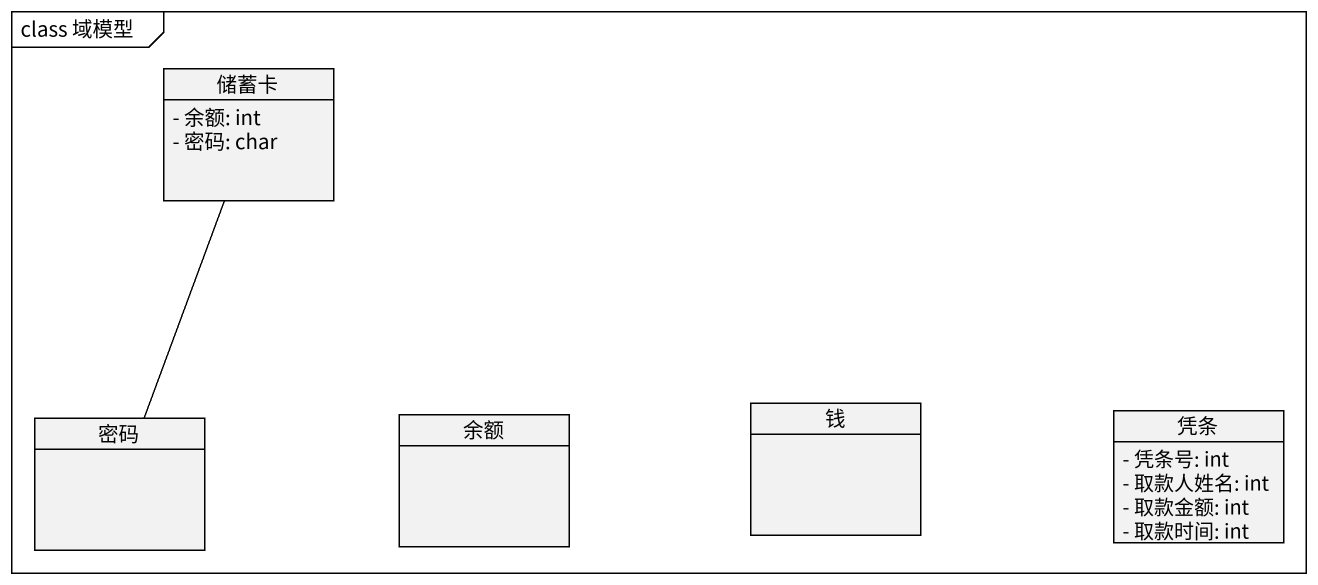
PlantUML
@startuml
mainframe class 域模型
hide circle
hide empty members
skinparam classAttributeIconSize 0
class 储蓄卡 {
  - 余额: int
  - 密码: char
}
class 密码
class 余额
class 钱
class 凭条 {
  - 凭条号: int
  - 取款人姓名: int
  - 取款金额: int
  - 取款时间: int
}
储蓄卡 -- 密码
@enduml
